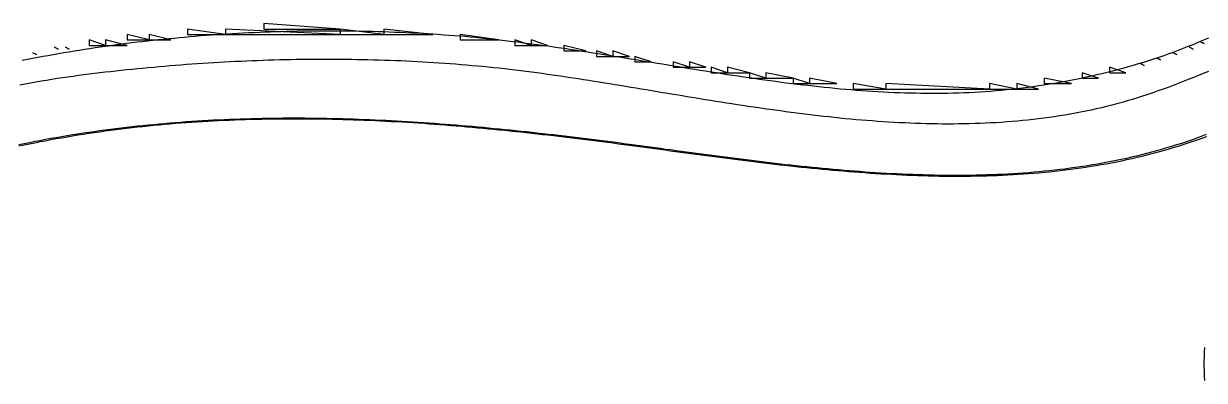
# Model space of a CAD drawing. Extents: x 0 to 2380, y 238 to 1416.
# Drawn here: x 1559.1 to 1775.4, y 876.2 to 941.7 of the extents above; entities that cross this region are included whole.
import ezdxf

# ---------------------------------------------------------------- set-up
doc = ezdxf.new("R2010")
doc.units = 0
doc.header["$MEASUREMENT"] = 0
for name, color, linetype in [('C119', 119, 'Continuous'), ('C18', 18, 'Continuous'), ('C250', 250, 'Continuous'), ('C251', 251, 'Continuous'), ('C252', 252, 'Continuous'), ('C253', 253, 'Continuous'), ('C37', 37, 'Continuous'), ('C39', 39, 'Continuous'), ('C47', 47, 'Continuous'), ('C67', 67, 'Continuous')]:
    doc.layers.add(name, color=color, linetype=linetype)

msp = doc.modelspace()

# ---------------------------------------------------------------- linework, layer by layer
at = {"layer": 'C119'}
msp.add_lwpolyline([(1596.07, 940.65), (1596.07, 939.65), (1617.07, 939.65), (1596.07, 940.65)], dxfattribs=at)
at = {"layer": 'C18'}
msp.add_lwpolyline([(1776.18, 939), (1775.29, 938.61), (1774.39, 938.23), (1773.49, 937.85), (1772.58, 937.49), (1771.67, 937.13), (1770.76, 936.78), (1769.84, 936.43), (1768.92, 936.1), (1768, 935.77), (1767.07, 935.46), (1766.14, 935.15), (1765.21, 934.84), (1764.27, 934.55), (1763.33, 934.26), (1762.39, 933.99), (1761.45, 933.71), (1760.5, 933.45), (1759.55, 933.2), (1758.59, 932.95), (1757.64, 932.71), (1756.68, 932.47), (1755.72, 932.25), (1754.76, 932.03), (1753.8, 931.82), (1752.83, 931.61), (1751.86, 931.41), (1750.89, 931.22), (1749.92, 931.04), (1748.95, 930.86), (1747.98, 930.69), (1747, 930.53), (1746.02, 930.37), (1745.05, 930.22), (1744.07, 930.08), (1743.09, 929.94), (1742.12, 929.82), (1741.14, 929.7), (1740.17, 929.59), (1739.19, 929.49), (1738.21, 929.39), (1737.24, 929.31), (1736.26, 929.23), (1735.28, 929.16), (1734.3, 929.09), (1733.32, 929.04), (1732.34, 928.99), (1731.36, 928.95), (1730.38, 928.91), (1729.4, 928.88), (1728.42, 928.86), (1727.44, 928.85), (1726.46, 928.84), (1725.47, 928.84), (1724.49, 928.84), (1723.51, 928.85), (1722.53, 928.87), (1721.54, 928.89), (1720.56, 928.92), (1719.57, 928.95), (1718.59, 928.99), (1717.61, 929.04), (1716.62, 929.09), (1715.64, 929.14), (1714.65, 929.2), (1713.66, 929.27), (1712.68, 929.34), (1711.69, 929.41), (1710.71, 929.49), (1709.72, 929.58), (1708.73, 929.66), (1707.75, 929.76), (1706.76, 929.85), (1705.77, 929.95), (1704.79, 930.06), (1703.8, 930.16), (1702.81, 930.28), (1701.83, 930.39), (1700.84, 930.51), (1699.85, 930.63), (1698.86, 930.75), (1697.88, 930.88), (1696.89, 931.01), (1695.9, 931.14), (1694.91, 931.28), (1693.93, 931.42), (1692.94, 931.56), (1691.95, 931.7), (1690.96, 931.85), (1689.98, 931.99), (1688.99, 932.14), (1688, 932.29), (1687.01, 932.44), (1686.03, 932.6), (1685.04, 932.75), (1684.05, 932.91), (1683.07, 933.06), (1682.08, 933.22), (1681.09, 933.38), (1680.11, 933.54), (1679.12, 933.7), (1678.13, 933.86), (1677.15, 934.02), (1676.16, 934.19), (1675.18, 934.35), (1674.19, 934.51), (1673.21, 934.67), (1672.22, 934.83), (1671.24, 935), (1670.25, 935.16), (1669.27, 935.32), (1668.29, 935.48), (1667.3, 935.63), (1666.32, 935.79), (1665.34, 935.95), (1664.36, 936.11), (1663.37, 936.26), (1662.39, 936.41), (1661.41, 936.56), (1660.43, 936.71), (1659.45, 936.86), (1658.47, 937.01), (1657.49, 937.15), (1656.51, 937.29), (1655.53, 937.43), (1654.56, 937.57), (1653.58, 937.71), (1652.6, 937.84), (1651.62, 937.97), (1650.65, 938.09), (1649.67, 938.22), (1648.7, 938.34), (1647.72, 938.45), (1646.75, 938.57), (1645.77, 938.68), (1644.8, 938.79), (1643.83, 938.89), (1642.85, 938.99), (1641.88, 939.08), (1640.91, 939.17), (1639.94, 939.26), (1638.97, 939.34), (1638, 939.42), (1637.04, 939.49), (1636.07, 939.56), (1635.06, 939.63), (1634.06, 939.69), (1633.06, 939.75), (1632.06, 939.81), (1631.05, 939.87), (1630.05, 939.92), (1629.05, 939.96), (1628.05, 940.01), (1627.05, 940.05), (1626.06, 940.09), (1625.06, 940.12), (1624.06, 940.15), (1623.06, 940.18), (1622.07, 940.21), (1621.07, 940.23), (1620.08, 940.25), (1619.08, 940.26), (1618.09, 940.28), (1617.09, 940.28), (1616.1, 940.29), (1615.11, 940.29), (1614.12, 940.29), (1613.13, 940.29), (1612.14, 940.28), (1611.15, 940.27), (1610.16, 940.26), (1609.17, 940.24), (1608.18, 940.22), (1607.2, 940.19), (1606.21, 940.17), (1605.22, 940.14), (1604.24, 940.1), (1603.26, 940.07), (1602.27, 940.03), (1601.29, 939.99), (1600.31, 939.94), (1599.33, 939.89), (1598.35, 939.84), (1597.37, 939.78), (1596.39, 939.72), (1595.41, 939.66), (1594.43, 939.59), (1593.45, 939.52), (1592.48, 939.45), (1591.5, 939.38), (1590.53, 939.3), (1589.55, 939.22), (1588.58, 939.13), (1587.61, 939.04), (1586.64, 938.95), (1585.66, 938.86), (1584.69, 938.76), (1583.72, 938.66), (1582.76, 938.55), (1581.79, 938.44), (1580.82, 938.33), (1579.86, 938.22), (1578.89, 938.1), (1577.93, 937.98), (1576.96, 937.85), (1576, 937.73), (1575.04, 937.6), (1574.08, 937.46), (1573.12, 937.32), (1572.16, 937.18), (1571.2, 937.04), (1570.24, 936.89), (1569.28, 936.74), (1568.33, 936.59), (1567.37, 936.43), (1566.42, 936.27), (1565.46, 936.11), (1564.51, 935.94), (1563.56, 935.77), (1562.61, 935.6), (1561.66, 935.42), (1560.71, 935.24), (1559.76, 935.06), (1558.82, 934.87)], dxfattribs=at)
at = {"layer": 'C250'}
for points in [[(1582.07, 939.65), (1582.07, 938.65), (1586.07, 938.65), (1582.07, 939.65)], [(1649.07, 938.65), (1649.07, 937.65), (1652.07, 937.65), (1649.07, 938.65)], [(1772.73, 937.32), (1773.4, 936.98), (1772.73, 937.32)], [(1774.73, 938.32), (1775.4, 937.98), (1774.73, 938.32)], [(1664.07, 936.65), (1664.07, 935.65), (1667.07, 935.65), (1664.07, 936.65)], [(1671.07, 935.65), (1671.07, 934.65), (1674.07, 934.65), (1671.07, 935.65)], [(1678.07, 934.65), (1678.07, 933.65), (1681.07, 933.65), (1678.07, 934.65)], [(1685.07, 933.65), (1685.07, 932.65), (1688.07, 932.65), (1685.07, 933.65)], [(1763.73, 934.32), (1764.4, 933.98), (1763.73, 934.32)], [(1711.07, 930.65), (1711.07, 929.65), (1717.07, 929.65), (1711.07, 930.65)], [(1741.07, 930.65), (1741.07, 929.65), (1745.07, 929.65), (1741.07, 930.65)], [(1671.07, 919.37), (1670.07, 919.5), (1669.08, 919.63), (1668.09, 919.77), (1667.09, 919.9), (1666.1, 920.02), (1665.11, 920.15), (1664.11, 920.28), (1663.12, 920.4), (1662.13, 920.53), (1661.14, 920.65), (1660.14, 920.77), (1659.15, 920.89), (1658.16, 921.01), (1657.17, 921.12), (1656.17, 921.24), (1655.18, 921.35), (1654.19, 921.46), (1653.2, 921.58), (1652.21, 921.68), (1651.22, 921.79), (1650.22, 921.9), (1649.23, 922), (1648.24, 922.1), (1647.25, 922.2), (1646.26, 922.3), (1645.27, 922.39), (1644.28, 922.49), (1643.29, 922.58), (1642.3, 922.67), (1641.3, 922.76), (1640.31, 922.84), (1639.32, 922.93), (1638.33, 923.01), (1637.34, 923.09), (1636.35, 923.17), (1635.36, 923.24), (1634.37, 923.31), (1633.38, 923.38), (1632.39, 923.45), (1631.4, 923.52), (1630.41, 923.58), (1629.42, 923.64), (1628.43, 923.7), (1627.44, 923.76), (1626.45, 923.81), (1625.46, 923.86), (1624.47, 923.91), (1623.48, 923.95), (1622.49, 924), (1621.5, 924.04), (1620.51, 924.07), (1619.52, 924.11), (1618.53, 924.14), (1617.54, 924.17), (1616.55, 924.2), (1615.56, 924.22), (1614.57, 924.24), (1613.58, 924.26), (1612.6, 924.27), (1611.61, 924.28), (1610.62, 924.29), (1609.63, 924.29), (1608.64, 924.3), (1607.65, 924.29), (1606.66, 924.29), (1605.67, 924.28), (1604.68, 924.27), (1603.69, 924.26), (1602.7, 924.24), (1601.71, 924.22), (1600.72, 924.19), (1599.73, 924.16), (1598.74, 924.13), (1597.75, 924.1), (1596.76, 924.06), (1595.77, 924.02), (1594.78, 923.97), (1593.79, 923.92), (1592.8, 923.87), (1591.81, 923.81), (1590.82, 923.75), (1589.83, 923.68), (1588.84, 923.62), (1587.85, 923.54), (1586.86, 923.47), (1585.87, 923.39), (1584.88, 923.3), (1583.88, 923.21), (1582.89, 923.12), (1581.9, 923.03), (1580.91, 922.92), (1579.92, 922.82), (1578.93, 922.71), (1577.94, 922.6), (1576.95, 922.48), (1575.96, 922.36), (1574.97, 922.23), (1573.97, 922.1), (1572.98, 921.97), (1571.99, 921.83), (1571, 921.69), (1570.01, 921.54), (1569.01, 921.39), (1568.02, 921.23), (1567.03, 921.07), (1566.04, 920.9), (1565.05, 920.73), (1564.05, 920.56), (1563.06, 920.38), (1562.07, 920.19), (1561.1, 920.01), (1560.13, 919.82), (1559.17, 919.63), (1558.2, 919.43)], [(1775.78, 921.3), (1774.88, 920.96), (1773.98, 920.63), (1773.07, 920.31), (1772.17, 920), (1771.26, 919.7), (1770.35, 919.41), (1769.44, 919.12), (1768.52, 918.85), (1767.61, 918.58), (1766.69, 918.32), (1765.77, 918.07), (1764.85, 917.83), (1763.93, 917.59), (1763, 917.37), (1762.07, 917.15), (1761.15, 916.94), (1760.21, 916.74), (1759.28, 916.54), (1758.35, 916.35), (1757.41, 916.17), (1756.48, 916), (1755.54, 915.84), (1754.6, 915.68), (1753.66, 915.53), (1752.71, 915.38), (1751.77, 915.25), (1750.82, 915.12), (1749.88, 914.99), (1748.93, 914.88), (1747.98, 914.77), (1747.03, 914.66), (1746.07, 914.57), (1745.12, 914.48), (1744.17, 914.39), (1743.21, 914.31), (1742.25, 914.24), (1741.3, 914.17), (1740.34, 914.11), (1739.38, 914.06), (1738.42, 914.01), (1737.46, 913.97), (1736.5, 913.93), (1735.53, 913.9), (1734.57, 913.87), (1733.61, 913.85), (1732.64, 913.83), (1731.67, 913.82), (1730.71, 913.81), (1729.74, 913.81), (1728.77, 913.81), (1727.81, 913.82), (1726.84, 913.83), (1725.87, 913.85), (1724.9, 913.87), (1723.93, 913.9), (1722.96, 913.93), (1721.99, 913.96), (1721.02, 914), (1720.05, 914.04), (1719.08, 914.09), (1718.11, 914.14), (1717.14, 914.19), (1716.16, 914.25), (1715.19, 914.31), (1714.22, 914.37), (1713.25, 914.44), (1712.28, 914.51), (1711.31, 914.59), (1710.34, 914.66), (1709.37, 914.74), (1708.39, 914.83), (1707.42, 914.91), (1706.45, 915), (1705.48, 915.09), (1704.51, 915.18), (1703.55, 915.28), (1702.58, 915.38), (1701.61, 915.48), (1700.64, 915.58), (1699.67, 915.69), (1698.71, 915.79), (1697.74, 915.9), (1696.77, 916.01), (1695.81, 916.13), (1694.84, 916.24), (1693.88, 916.36), (1692.92, 916.47), (1691.96, 916.59), (1691, 916.71), (1690.04, 916.83), (1689.08, 916.96), (1688.12, 917.08), (1687.16, 917.2), (1686.2, 917.33), (1685.25, 917.45), (1684.29, 917.58), (1683.34, 917.71), (1682.39, 917.83), (1681.44, 917.96), (1680.49, 918.09), (1679.54, 918.22), (1678.59, 918.35), (1677.65, 918.48), (1676.7, 918.6), (1675.76, 918.73), (1674.82, 918.86), (1673.88, 918.99), (1672.94, 919.12), (1672, 919.24), (1671.07, 919.37)]]:
    msp.add_lwpolyline(points, dxfattribs=at)
at = {"layer": 'C251'}
for points in [[(1625.07, 940.65), (1625.07, 939.65), (1634.07, 939.65), (1625.07, 940.65)], [(1639.07, 939.65), (1639.07, 938.65), (1646.07, 938.65), (1639.07, 939.65)], [(1566.73, 937.32), (1567.4, 936.98), (1566.73, 937.32)], [(1766.73, 935.32), (1767.4, 934.98), (1766.73, 935.32)], [(1769.73, 936.32), (1770.4, 935.98), (1769.73, 936.32)], [(1736.07, 930.65), (1736.07, 929.65), (1741.07, 929.65), (1736.07, 930.65)], [(1746.07, 931.65), (1746.07, 930.65), (1751.07, 930.65), (1746.07, 931.65)]]:
    msp.add_lwpolyline(points, dxfattribs=at)
at = {"layer": 'C252'}
for points in [[(1578.07, 939.65), (1578.07, 938.65), (1582.07, 938.65), (1578.07, 939.65)], [(1589.07, 940.65), (1589.07, 939.65), (1596.07, 939.65), (1589.07, 940.65)], [(1652.07, 938.65), (1652.07, 937.65), (1655.07, 937.65), (1652.07, 938.65)], [(1658.07, 937.65), (1658.07, 936.65), (1662.07, 936.65), (1658.07, 937.65)], [(1560.73, 936.32), (1561.4, 935.98), (1560.73, 936.32)], [(1667.07, 936.65), (1667.07, 935.65), (1670.07, 935.65), (1667.07, 936.65)], [(1681.07, 934.65), (1681.07, 933.65), (1684.07, 933.65), (1681.07, 934.65)], [(1753.07, 932.65), (1753.07, 931.65), (1756.07, 931.65), (1753.07, 932.65)], [(1758.07, 933.65), (1758.07, 932.65), (1761.07, 932.65), (1758.07, 933.65)], [(1703.07, 931.65), (1703.07, 930.65), (1708.07, 930.65), (1703.07, 931.65)]]:
    msp.add_lwpolyline(points, dxfattribs=at)
at = {"layer": 'C253'}
for points in [[(1603.07, 941.65), (1603.07, 940.65), (1617.07, 940.65), (1603.07, 941.65)], [(1564.73, 937.32), (1565.4, 936.98), (1564.73, 937.32)], [(1571.07, 938.65), (1571.07, 937.65), (1574.07, 937.65), (1571.07, 938.65)], [(1688.07, 933.65), (1688.07, 932.65), (1692.07, 932.65), (1688.07, 933.65)], [(1695.07, 932.65), (1695.07, 931.65), (1700.07, 931.65), (1695.07, 932.65)], [(1717.07, 930.65), (1717.07, 929.65), (1736.07, 929.65), (1717.07, 930.65)]]:
    msp.add_lwpolyline(points, dxfattribs=at)
at = {"layer": 'C37'}
msp.add_lwpolyline([(1700.07, 931.65), (1700.07, 930.65), (1703.07, 930.65), (1700.07, 931.65)], dxfattribs=at)
at = {"layer": 'C39'}
for points in [[(1776.17, 932.9), (1775.25, 932.51), (1774.34, 932.13), (1773.42, 931.75), (1772.5, 931.38), (1771.58, 931.02), (1770.65, 930.66), (1769.73, 930.31), (1768.8, 929.96), (1767.87, 929.63), (1766.94, 929.3), (1766, 928.97), (1765.07, 928.66), (1764.13, 928.35), (1763.19, 928.05), (1762.25, 927.76), (1761.31, 927.48), (1760.37, 927.21), (1759.42, 926.96), (1758.48, 926.71), (1757.53, 926.47), (1756.58, 926.24), (1755.63, 926.02), (1754.67, 925.81), (1753.72, 925.61), (1752.76, 925.42), (1751.8, 925.23), (1750.84, 925.06), (1749.88, 924.89), (1748.92, 924.74), (1747.95, 924.59), (1746.99, 924.45), (1746.02, 924.32), (1745.05, 924.19), (1744.08, 924.08), (1743.11, 923.97), (1742.14, 923.87), (1741.17, 923.78), (1740.2, 923.7), (1739.22, 923.62), (1738.24, 923.55), (1737.27, 923.49), (1736.29, 923.43), (1735.31, 923.39), (1734.33, 923.34), (1733.35, 923.31), (1732.37, 923.28), (1731.39, 923.26), (1730.4, 923.25), (1729.42, 923.24), (1728.43, 923.24), (1727.45, 923.24), (1726.46, 923.25), (1725.48, 923.27), (1724.49, 923.29), (1723.5, 923.32), (1722.51, 923.35), (1721.52, 923.39), (1720.54, 923.43), (1719.55, 923.48), (1718.56, 923.53), (1717.57, 923.59), (1716.58, 923.65), (1715.59, 923.72), (1714.59, 923.8), (1713.6, 923.87), (1712.61, 923.95), (1711.62, 924.04), (1710.63, 924.13), (1709.64, 924.22), (1708.65, 924.32), (1707.66, 924.42), (1706.66, 924.53), (1705.67, 924.64), (1704.68, 924.75), (1703.69, 924.87), (1702.7, 924.99), (1701.71, 925.11), (1700.72, 925.23), (1699.73, 925.36), (1698.74, 925.49), (1697.75, 925.63), (1696.76, 925.76), (1695.77, 925.9), (1694.78, 926.04), (1693.79, 926.18), (1692.81, 926.33), (1691.82, 926.47), (1690.83, 926.62), (1689.85, 926.77), (1688.86, 926.92), (1687.88, 927.08), (1686.9, 927.23), (1685.91, 927.39), (1684.93, 927.55), (1683.95, 927.7), (1682.97, 927.86), (1681.99, 928.02), (1681.01, 928.18), (1680.03, 928.34), (1679.06, 928.51), (1678.08, 928.67), (1677.11, 928.83), (1676.13, 928.99), (1675.16, 929.15), (1674.19, 929.32), (1673.22, 929.48), (1672.25, 929.64), (1671.29, 929.8), (1670.32, 929.96), (1669.35, 930.12), (1668.39, 930.28), (1667.43, 930.44), (1666.47, 930.59), (1665.51, 930.75), (1664.55, 930.9), (1663.6, 931.06), (1662.64, 931.21), (1661.69, 931.36), (1660.74, 931.51), (1659.79, 931.65), (1658.84, 931.8), (1657.89, 931.94), (1656.95, 932.08), (1656.01, 932.22), (1655.07, 932.35), (1654.09, 932.49), (1653.11, 932.62), (1652.13, 932.75), (1651.14, 932.88), (1650.16, 933), (1649.17, 933.12), (1648.18, 933.24), (1647.19, 933.35), (1646.2, 933.46), (1645.21, 933.56), (1644.22, 933.66), (1643.23, 933.76), (1642.23, 933.85), (1641.23, 933.94), (1640.24, 934.03), (1639.24, 934.11), (1638.24, 934.19), (1637.24, 934.27), (1636.24, 934.34), (1635.24, 934.41), (1634.24, 934.47), (1633.23, 934.54), (1632.23, 934.6), (1631.22, 934.65), (1630.22, 934.7), (1629.21, 934.75), (1628.21, 934.8), (1627.2, 934.84), (1626.19, 934.88), (1625.18, 934.91), (1624.18, 934.95), (1623.17, 934.97), (1622.16, 935), (1621.15, 935.02), (1620.14, 935.04), (1619.13, 935.06), (1618.12, 935.07), (1617.11, 935.08), (1616.1, 935.09), (1615.09, 935.09), (1614.08, 935.09), (1613.06, 935.09), (1612.05, 935.08), (1611.04, 935.07), (1610.03, 935.06), (1609.02, 935.05), (1608.01, 935.03), (1607, 935.01), (1605.99, 934.98), (1604.98, 934.95), (1603.97, 934.92), (1602.96, 934.89), (1601.95, 934.85), (1600.94, 934.82), (1599.94, 934.77), (1598.93, 934.73), (1597.92, 934.68), (1596.92, 934.63), (1595.91, 934.58), (1594.91, 934.52), (1593.9, 934.46), (1592.9, 934.4), (1591.89, 934.34), (1590.89, 934.27), (1589.89, 934.2), (1588.89, 934.13), (1587.89, 934.05), (1586.89, 933.97), (1585.89, 933.89), (1584.9, 933.81), (1583.9, 933.72), (1582.91, 933.63), (1581.91, 933.54), (1580.92, 933.45), (1579.93, 933.35), (1578.94, 933.25), (1577.95, 933.15), (1576.96, 933.04), (1575.98, 932.94), (1574.99, 932.83), (1574.01, 932.72), (1573.03, 932.6), (1572.05, 932.48), (1571.07, 932.37), (1570.1, 932.24), (1569.13, 932.12), (1568.16, 931.98), (1567.19, 931.85), (1566.21, 931.71), (1565.24, 931.56), (1564.26, 931.41), (1563.28, 931.25), (1562.3, 931.09), (1561.32, 930.92), (1560.34, 930.75), (1559.36, 930.57), (1558.37, 930.39)], [(1558.21, 919.23), (1559.18, 919.43), (1560.15, 919.62), (1561.12, 919.82), (1562.1, 920.01), (1563.07, 920.19), (1564.06, 920.38), (1565.06, 920.56), (1566.05, 920.73), (1567.04, 920.9), (1568.04, 921.07), (1569.03, 921.23), (1570.02, 921.39), (1571.02, 921.54), (1572.01, 921.69), (1573, 921.83), (1573.99, 921.97), (1574.98, 922.1), (1575.98, 922.23), (1576.97, 922.35), (1577.96, 922.47), (1578.95, 922.59), (1579.94, 922.7), (1580.93, 922.81), (1581.92, 922.91), (1582.92, 923.01), (1583.91, 923.11), (1584.9, 923.2), (1585.89, 923.28), (1586.88, 923.37), (1587.87, 923.44), (1588.86, 923.52), (1589.85, 923.59), (1590.84, 923.66), (1591.83, 923.72), (1592.82, 923.78), (1593.81, 923.83), (1594.8, 923.88), (1595.79, 923.93), (1596.78, 923.97), (1597.77, 924.01), (1598.75, 924.05), (1599.74, 924.08), (1600.73, 924.11), (1601.72, 924.14), (1602.71, 924.16), (1603.7, 924.18), (1604.69, 924.19), (1605.68, 924.21), (1606.67, 924.21), (1607.66, 924.22), (1608.64, 924.22), (1609.63, 924.22), (1610.62, 924.22), (1611.61, 924.21), (1612.6, 924.2), (1613.59, 924.18), (1614.58, 924.17), (1615.57, 924.15), (1616.55, 924.12), (1617.54, 924.1), (1618.53, 924.07), (1619.52, 924.03), (1620.51, 924), (1621.5, 923.96), (1622.49, 923.92), (1623.48, 923.88), (1624.47, 923.83), (1625.45, 923.78), (1626.44, 923.73), (1627.43, 923.68), (1628.42, 923.62), (1629.41, 923.56), (1630.4, 923.5), (1631.39, 923.43), (1632.38, 923.37), (1633.37, 923.3), (1634.36, 923.23), (1635.35, 923.15), (1636.34, 923.08), (1637.33, 923), (1638.32, 922.92), (1639.31, 922.84), (1640.3, 922.75), (1641.29, 922.66), (1642.28, 922.57), (1643.27, 922.48), (1644.26, 922.39), (1645.25, 922.29), (1646.24, 922.2), (1647.23, 922.1), (1648.22, 922), (1649.21, 921.89), (1650.2, 921.79), (1651.2, 921.68), (1652.19, 921.57), (1653.18, 921.46), (1654.17, 921.35), (1655.16, 921.24), (1656.16, 921.13), (1657.15, 921.01), (1658.14, 920.89), (1659.13, 920.77), (1660.13, 920.65), (1661.12, 920.53), (1662.11, 920.4), (1663.11, 920.28), (1664.1, 920.15), (1665.09, 920.03), (1666.09, 919.9), (1667.08, 919.77), (1668.08, 919.64), (1669.07, 919.5), (1670.07, 919.37)], [(1670.07, 919.37), (1671, 919.24), (1671.93, 919.12), (1672.87, 918.99), (1673.81, 918.86), (1674.75, 918.73), (1675.69, 918.61), (1676.63, 918.48), (1677.57, 918.35), (1678.52, 918.22), (1679.46, 918.09), (1680.41, 917.97), (1681.36, 917.84), (1682.31, 917.71), (1683.26, 917.58), (1684.22, 917.46), (1685.17, 917.33), (1686.13, 917.2), (1687.08, 917.08), (1688.04, 916.96), (1689, 916.83), (1689.96, 916.71), (1690.92, 916.59), (1691.88, 916.47), (1692.84, 916.35), (1693.81, 916.24), (1694.77, 916.12), (1695.74, 916.01), (1696.7, 915.9), (1697.67, 915.78), (1698.64, 915.68), (1699.61, 915.57), (1700.58, 915.47), (1701.54, 915.36), (1702.51, 915.26), (1703.48, 915.16), (1704.46, 915.07), (1705.43, 914.97), (1706.4, 914.88), (1707.37, 914.8), (1708.34, 914.71), (1709.32, 914.63), (1710.29, 914.55), (1711.26, 914.47), (1712.24, 914.4), (1713.21, 914.33), (1714.18, 914.26), (1715.16, 914.19), (1716.13, 914.13), (1717.1, 914.08), (1718.08, 914.02), (1719.05, 913.97), (1720.03, 913.93), (1721, 913.88), (1721.97, 913.84), (1722.95, 913.81), (1723.92, 913.78), (1724.89, 913.75), (1725.86, 913.73), (1726.83, 913.71), (1727.81, 913.7), (1728.78, 913.69), (1729.75, 913.69), (1730.72, 913.69), (1731.69, 913.69), (1732.65, 913.7), (1733.62, 913.72), (1734.59, 913.74), (1735.56, 913.76), (1736.52, 913.8), (1737.49, 913.83), (1738.45, 913.87), (1739.41, 913.92), (1740.38, 913.97), (1741.34, 914.03), (1742.3, 914.09), (1743.26, 914.16), (1744.22, 914.24), (1745.17, 914.32), (1746.13, 914.41), (1747.08, 914.5), (1748.04, 914.6), (1748.99, 914.71), (1749.94, 914.82), (1750.89, 914.94), (1751.84, 915.07), (1752.79, 915.2), (1753.73, 915.34), (1754.68, 915.49), (1755.62, 915.64), (1756.56, 915.8), (1757.5, 915.97), (1758.44, 916.15), (1759.38, 916.33), (1760.31, 916.52), (1761.25, 916.72), (1762.18, 916.92), (1763.11, 917.14), (1764.04, 917.36), (1764.96, 917.58), (1765.89, 917.82), (1766.81, 918.07), (1767.73, 918.32), (1768.65, 918.58), (1769.56, 918.85), (1770.48, 919.12), (1771.39, 919.41), (1772.3, 919.71), (1773.21, 920.01), (1774.11, 920.32), (1775.01, 920.64), (1775.91, 920.97)], [(1775.47, 882.27), (1775.42, 881.41), (1775.39, 880.55), (1775.37, 879.69), (1775.37, 878.83), (1775.39, 877.97), (1775.42, 877.1), (1775.48, 876.24)]]:
    msp.add_lwpolyline(points, dxfattribs=at)
at = {"layer": 'C47'}
msp.add_lwpolyline([(1617.07, 940.65), (1617.07, 939.65), (1625.07, 939.65), (1617.07, 940.65)], dxfattribs=at)
at = {"layer": 'C67'}
for points in [[(1574.07, 938.65), (1574.07, 937.65), (1578.07, 937.65), (1574.07, 938.65)], [(1692.07, 932.65), (1692.07, 931.65), (1695.07, 931.65), (1692.07, 932.65)]]:
    msp.add_lwpolyline(points, dxfattribs=at)

doc.saveas('drawing.dxf')
